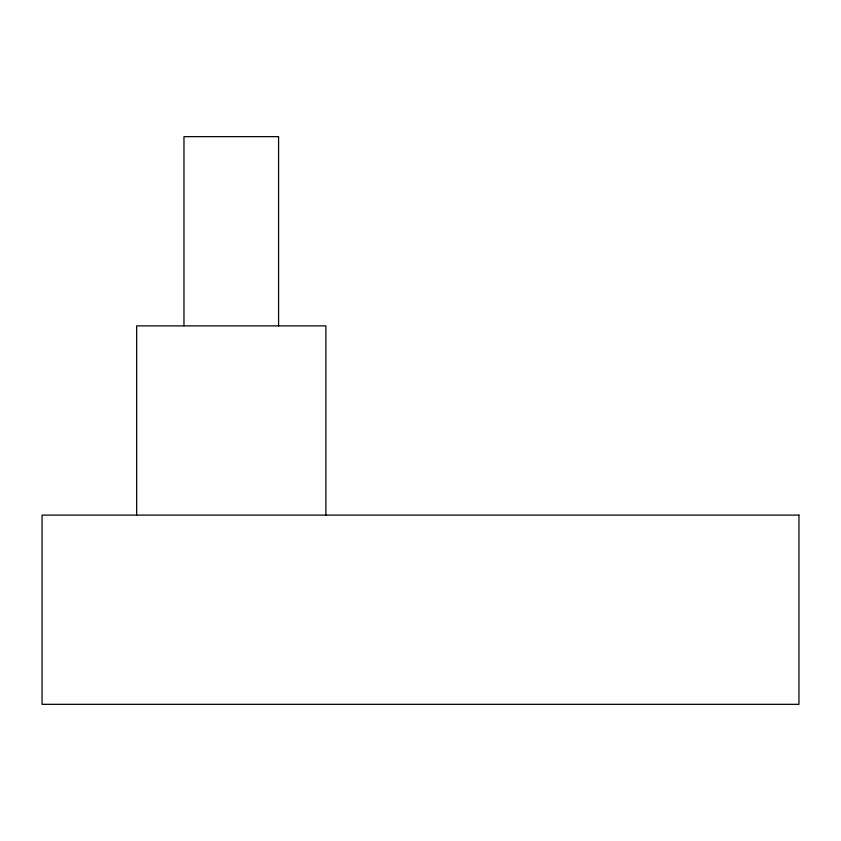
<?xml version="1.0" encoding="UTF-8"?>
<svg xmlns="http://www.w3.org/2000/svg" width="841" height="841" viewBox="0 0 841 841"><rect width="100%" height="100%" fill="white"/><g stroke="black" fill="none" stroke-linecap="round" stroke-linejoin="round"><path stroke-width="1.26" d="M325.887 515.102L325.887 325.877L136.662 325.877L136.662 515.102M278.581 325.877L278.581 136.652L183.969 136.652L183.969 325.877M798.95 515.102L42.05 515.102L42.05 704.327L798.95 704.327L798.95 515.102"/></g></svg>
